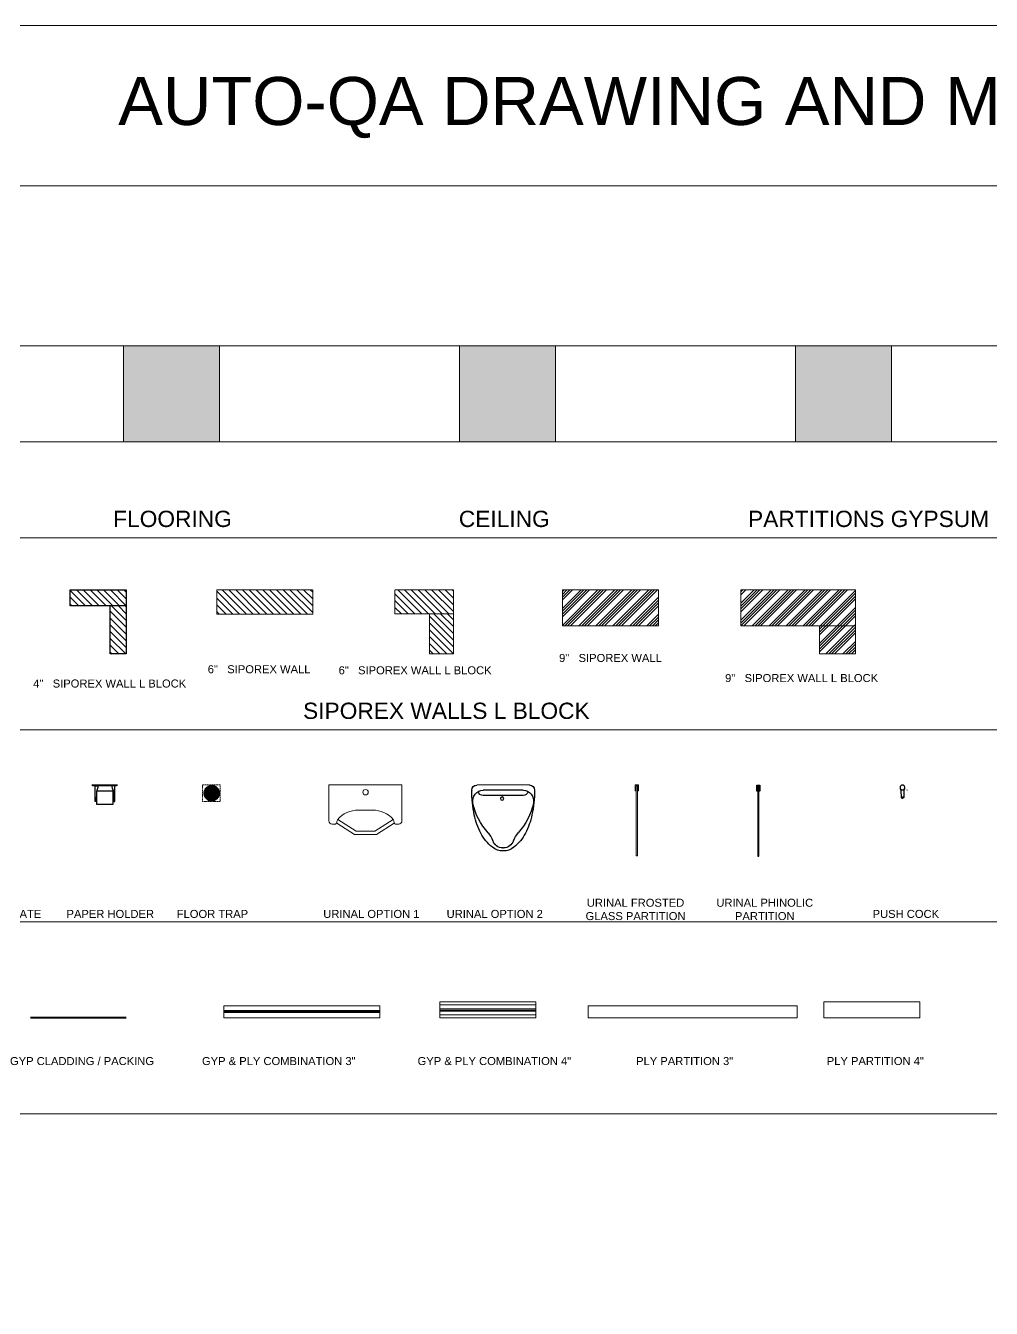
# Model space of a CAD drawing. Header units: millimetres. Extents: x -30 to 138967, y -30 to 77998.
# Drawn here: x 100783 to 106820, y 69982 to 77998 of the extents above; entities that cross this region are included whole.
import ezdxf

# ---------------------------------------------------------------- set-up
doc = ezdxf.new("R2010")
doc.units = ezdxf.units.MM
doc.header["$LTSCALE"] = 10
doc.header["$MEASUREMENT"] = 0
doc.linetypes.add('DASHED2', pattern=[0.375, 0.25, -0.125])
doc.linetypes.add('HIDDEN', pattern=[0.375, 0.25, -0.125])
doc.layers.get('0').update_dxf_attribs({"lineweight": 13})
for name, color, linetype in [('4 in. SIPOREX WALL', 252, 'Continuous'), ('CEILING', 9, 'Continuous'), ('ROUND MEETING TABLE', 34, 'Continuous'), ('TEXT', 7, 'Continuous'), ('WC-DET1', 8, 'Continuous'), ('WC-OUTL', 7, 'Continuous')]:
    doc.layers.add(name, color=color, linetype=linetype)
for name, color, linetype, lineweight in [('6 in. SIPOREX WALL', 2, 'DASHED2', 5), ('9 IN. SIPOREX WALL', 144, 'Continuous', 13), ('A-EQUIPMENT', 252, 'Continuous', 15), ('C-I FLOORING', 253, 'Continuous', 25)]:
    doc.layers.add(name, color=color, linetype=linetype, lineweight=lineweight)
for name, color, linetype, lineweight, true_color in [('75 MM GLASS PARTITION', 5, 'Continuous', 0, 0x0000ff), ('GYP & PLY COMBI.3 IN.', 7, 'Continuous', 13, 0x91906e), ('GYP & PLY COMBI.4 IN.', 7, 'Continuous', 13, 0x37372a), ('GYP CLADDING - PACKING', 7, 'Continuous', 13, 0xffe0e8), ('PLY PARTITION 3 INCH', 7, 'Continuous', 13, 0x764a32), ('PLY PARTITION 4 IN.', 7, 'Continuous', 13, 0x130f0c)]:
    doc.layers.add(name, color=color, linetype=linetype, lineweight=lineweight, true_color=true_color)
doc.layers.add('GYPSUM PARTITION', color=7, linetype='Continuous', true_color=0xebffeb)
doc.layers.add('SANITARY FIXTURE', color=7, linetype='Continuous', true_color=0x00b3b3)
doc.styles.add('2MM', font='arial.ttf')
doc.styles.get("Standard").update_dxf_attribs({"font": 'arial.ttf'})

# ---------------------------------------------------------------- blocks, each defined once
blk = doc.blocks.new('*U95')
at = {"layer": '9 IN. SIPOREX WALL'}
h = blk.add_hatch(dxfattribs=at)
h.set_pattern_fill('ANSI34', color=256, scale=100, angle=-90)
h.set_pattern_definition([(315, (-2417.5, 8e-09), (53.033, 53.033), []), (315, (-2417.5, -17.68), (53.033, 53.033), []), (315, (-2417.5, -35.355), (53.033, 53.033), []), (315, (-2417.5, -53.03), (53.033, 53.033), [])])
h.paths.add_polyline_path([(-805, 150), (-805, -75), (-205, -75), (-205, 150)])
blk.add_lwpolyline([(-805, -75), (-205, -75), (-205, 150), (-805, 150), (-805, -75)], dxfattribs=at)
blk = doc.blocks.new('*U90')
at = {"layer": '6 in. SIPOREX WALL', "linetype": 'ByBlock', "ltscale": 3}
h = blk.add_hatch(dxfattribs=at)
h.set_pattern_fill('ANSI31', color=2, scale=240, angle=-90)
h.set_pattern_definition([(315, (-222.284, 0), (21.2132034, 21.2132034), [])])
h.paths.add_polyline_path([(405397.5, -262361.4), (405397.5, -262513.4), (405997.5, -262513.4), (405997.5, -262361.4)])
at = {"layer": '6 in. SIPOREX WALL', "color": 2}
blk.add_lwpolyline([(405397.5, -262361.4), (405997.5, -262361.4), (405997.5, -262513.4), (405397.5, -262513.4)], close=True, dxfattribs=at)
blk = doc.blocks.new('*U142')
at = {"layer": '4 in. SIPOREX WALL', "lineweight": 5, "ltscale": 10}
h = blk.add_hatch(dxfattribs=at)
h.set_pattern_fill('ANSI31', color=256, scale=240, angle=-90)
h.set_pattern_definition([(315, (207.48, -25), (21.2132034, 21.2132034), [])])
h.paths.add_polyline_path([(126206.6, 74891.4), (126206.6, 74991.4), (125856.4, 74991.4), (125856.4, 74891.4)])
at = {"layer": '4 in. SIPOREX WALL'}
h = blk.add_hatch(dxfattribs=at)
h.set_pattern_fill('ANSI31', color=256, scale=240, angle=-90)
h.set_pattern_definition([(315, (-42.315, 175), (21.2132034, 21.2132034), [])])
h.paths.add_polyline_path([(126206.6, 74591.4), (126206.6, 74891.4), (126106.6, 74891.4), (126106.6, 74591.4)])
at = {"layer": '4 in. SIPOREX WALL', "lineweight": 5, "ltscale": 10}
blk.add_line((126206.6, 74991.4), (125856.4, 74991.4), dxfattribs=at)
at = {"layer": '4 in. SIPOREX WALL'}
for p, q in [((125856.4, 74991.4), (126206.6, 74991.4)), ((125856.4, 74891.4), (125856.4, 74991.4)), ((126206.6, 74991.4), (126206.6, 74891.4)), ((126206.6, 74891.4), (125856.4, 74891.4))]:
    blk.add_line(p, q, dxfattribs=at)
blk.add_lwpolyline([(126206.6, 74991.4), (126206.6, 74591.4), (126106.6, 74591.4), (126106.6, 74891.4)], dxfattribs=at)
blk = doc.blocks.new('*U101')
at = {"layer": '6 in. SIPOREX WALL', "lineweight": 5, "ltscale": 10}
h = blk.add_hatch(dxfattribs=at)
h.set_pattern_fill('ANSI31', color=256, scale=240, angle=-90)
h.set_pattern_definition([(315, (-15.444, 0), (21.2132034, 21.2132034), [])])
h.paths.add_polyline_path([(104966.8, 74198.2), (104966.8, 74048.2), (105332.4, 74048.2), (105332.4, 74198.2)])
h = blk.add_hatch(dxfattribs=at)
h.set_pattern_fill('ANSI31', color=256, scale=240, angle=-90)
h.set_pattern_definition([(315, (-20916.47, -618.183), (21.2132034, 21.2132034), [])])
h.paths.add_polyline_path([(105332.4, 73798.2), (105332.4, 74048.2), (105182.4, 74048.2), (105182.4, 73798.2)])
at = {"layer": '6 in. SIPOREX WALL'}
for p, q in [((104966.8, 74048.2), (104966.8, 74198.2)), ((105332.4, 74198.2), (104966.8, 74198.2)), ((105332.4, 74198.2), (105332.4, 74048.2)), ((105332.4, 74048.2), (104966.8, 74048.2))]:
    blk.add_line(p, q, dxfattribs=at)
blk.add_lwpolyline([(105332.4, 74198.2), (105332.4, 73798.2), (105182.4, 73798.2), (105182.4, 74048.2)], dxfattribs=at)
blk = doc.blocks.new('*U102')
at = {"layer": '9 IN. SIPOREX WALL', "ltscale": 5}
h = blk.add_hatch(dxfattribs=at)
h.set_pattern_fill('ANSI34', color=256, scale=100)
h.paths.add_polyline_path([(102378.7, 74073.2), (101662.3, 74073.2), (101662.3, 74298.2), (102378.7, 74298.2)])
h = blk.add_hatch(dxfattribs=at)
h.set_pattern_fill('ANSI34', color=256, scale=100)
h.paths.add_polyline_path([(102378.7, 73898.2), (102378.7, 74073.2), (102153.7, 74073.2), (102153.7, 73898.2)])
at = {"layer": '9 IN. SIPOREX WALL'}
for p, q in [((102378.7, 74298.2), (102378.7, 73898.2)), ((102153.7, 73898.2), (102153.7, 74073.2)), ((102378.7, 73898.2), (102153.7, 73898.2))]:
    blk.add_line(p, q, dxfattribs=at)
blk.add_lwpolyline([(102378.7, 74073.2), (101662.3, 74073.2), (101662.3, 74298.2), (102378.7, 74298.2), (102378.7, 74073.2)], dxfattribs=at)
blk = doc.blocks.new('*U295')
at = {"layer": 'GYP & PLY COMBI.3 IN.', "lineweight": 5, "ltscale": 10}
h = blk.add_hatch(dxfattribs=at)
h.set_pattern_fill('PLAST', color=256, scale=180, angle=180)
h.set_pattern_definition([(180, (102396.79, 71797.91), (-6e-15, -45), []), (180, (102396.79, 71792.285), (-6e-15, -45), []), (180, (102396.79, 71786.66), (-6e-15, -45), [])])
h.paths.add_polyline_path([(102996.8, 71797.9), (102996.8, 71872.9), (102022.2, 71872.9), (102022.2, 71797.9)])
blk.add_lwpolyline([(102022.2, 71797.9), (102996.8, 71797.9), (102996.8, 71872.9), (102022.2, 71872.9)], close=True, dxfattribs=at)
blk = doc.blocks.new('*U140')
at = {"layer": 'GYP & PLY COMBI.3 IN.', "lineweight": 5, "ltscale": 10}
h = blk.add_hatch(dxfattribs=at)
h.set_pattern_fill('PLAST', color=256, scale=250, angle=180)
h.set_pattern_definition([(180, (103360.176, 71854.03), (-8e-15, -62.5), []), (180, (103360.176, 71846.22), (-8e-15, -62.5), []), (180, (103360.176, 71838.41), (-8e-15, -62.5), [])])
h.paths.add_polyline_path([(103960.2, 71797.9), (103960.2, 71897.9), (103360.2, 71897.9), (103360.2, 71797.9)])
blk.add_lwpolyline([(103360.2, 71797.9), (103960.2, 71797.9), (103960.2, 71897.9), (103360.2, 71897.9)], close=True, dxfattribs=at)
at = {"layer": 'ROUND MEETING TABLE', "lineweight": 5, "ltscale": 10}
for points in [[(103360.2, 71879.9), (103960.2, 71879.9), (103960.2, 71897.9), (103360.2, 71897.9)], [(103360.2, 71797.9), (103960.2, 71797.9), (103960.2, 71815.9), (103360.2, 71815.9)]]:
    blk.add_lwpolyline(points, close=True, dxfattribs=at)
blk = doc.blocks.new('*U144')
at = {"layer": 'PLY PARTITION 3 INCH', "ltscale": 10}
blk.add_lwpolyline([(104299.6, 71797.9), (105606.9, 71797.9), (105606.9, 71872.9), (104299.6, 71872.9)], close=True, dxfattribs=at)
blk = doc.blocks.new('PLY PARTITION 4 IN.')
at = {"layer": 'PLY PARTITION 4 IN.', "lineweight": 5, "ltscale": 10}
blk.add_lwpolyline([(105772.2, 71798.2), (106372.2, 71798.2), (106372.2, 71898.2), (105772.2, 71898.2)], close=True, dxfattribs=at)
blk = doc.blocks.new('URINAL')
for p, q in [((-25.4, 152.4), (-26.7, 152.4)), ((0, 127), (0, -127)), ((-50.8, 96.7), (-50.8, -96.7)), ((-25.4, 96.7), (-25.4, -96.7)), ((-304.8, -2.1), (-304.8, 2.1)), ((-25.4, -152.4), (-26.7, -152.4))]:
    blk.add_line(p, q)
for points in [[(-25.1, 152.4, 0.000712), (-26.7, 152.4, 0.053057), (-145.1, 139.8, 0.066912), (-234, 107.8, 0.105031), (-301.7, 52.1, 0.169837), (-319.9, 0, 0.169837), (-301.7, -52.1, 0.105031), (-234, -107.8, 0.066912), (-145.1, -139.8, 0.053057), (-26.7, -152.4, 0.053057)], [(-26.7, -152.4, 0.000712), (-25.1, -152.4, 0.066912)]]:
    blk.add_lwpolyline(points, format="xyb")
blk.add_circle((-65.7, -5), 8.38)
for centre, radius, start, end in [((-26.7, -152.4), 304.8, 101.24667, 132.38132), ((-76.2, 96.7), 50.8, 0, 101.24667), ((-25.4, 127), 25.4, 0, 90), ((-304.8, 152.4), 107.8, 288.67749, 312.38132), ((-25.4, 96.7), 25.4, 104.47751, 180), ((-254, 2.1), 50.8, 108.67749, 180), ((-254, -2.1), 50.8, 180, 251.32251), ((-304.8, -152.4), 107.8, 47.61868, 71.32251), ((-26.7, 152.4), 304.8, 227.61868, 258.75333), ((-76.2, -96.7), 50.8, 258.75333, 0), ((-25.4, -96.7), 25.4, 180, 255.52249), ((-25.4, -127), 25.4, 270, 0)]:
    blk.add_arc(centre, radius, start, end)
blk = doc.blocks.new('PAPER HOLDER')
at = {"layer": 'SANITARY FIXTURE', "linetype": 'ByBlock'}
for p, q in [((101198.8, 73161.4), (101355.1, 73161.4)), ((101228.7, 73069.2), (101223.3, 73069.2)), ((101228.7, 73093.7), (101224.5, 73093.7)), ((101332, 73093.7), (101327.1, 73093.7)), ((101333.1, 73069.2), (101327.1, 73069.2))]:
    blk.add_line(p, q, dxfattribs=at)
at = {"layer": 'SANITARY FIXTURE'}
blk.add_lwpolyline([(101198.8, 73160.1), (101198.8, 73161.4), (101355.1, 73161.4), (101355.1, 73160.1, -0.414214), (101350.2, 73155.2), (101203.7, 73155.2, -0.414214)], format="xyb", close=True, dxfattribs=at)
at = {"layer": 'SANITARY FIXTURE', "linetype": 'ByBlock'}
for points in [[(101231.7, 73138.4, 0.096466), (101225.4, 73113), (101222.9, 73059.9, -0.414214), (101219.8, 73056.9), (101216.7, 73056.9), (101216.7, 73155.2), (101234, 73155.2), (101234, 73148.8, -0.109392)], [(101324.8, 73138.4, -0.096466), (101331.1, 73113), (101333.5, 73059.9, 0.414214), (101336.6, 73056.9), (101339.7, 73056.9), (101339.7, 73155.2), (101322.5, 73155.2), (101322.5, 73148.8, 0.109392)]]:
    blk.add_lwpolyline(points, format="xyb", close=True, dxfattribs=at)
blk.add_lwpolyline([(101228.7, 73037.8), (101228.7, 73123.9), (101327.1, 73123.9), (101327.1, 73037.8)], close=True, dxfattribs=at)
blk = doc.blocks.new('*U240')
at = {"layer": 'SANITARY FIXTURE', "linetype": 'HIDDEN', "lineweight": 5, "ltscale": 3}
h = blk.add_hatch(dxfattribs=at)
h.set_pattern_fill('ANSI37', color=256, scale=50)
h.set_pattern_definition([(45, (-103.483, 143.0325), (-4.41941738, 4.41941738), []), (135, (-103.483, 143.0325), (-4.41941738, -4.41941738), [])])
h.paths.add_polyline_path([(102122.4, 73201.6, 1), (102024.7, 73201.6, 1)])
at = {"layer": 'SANITARY FIXTURE', "linetype": 'HIDDEN', "lineweight": 5, "ltscale": 3, "elevation": 0}
blk.add_lwpolyline([(102015.4, 73254), (102015.4, 73149.6), (102127.5, 73149.6), (102127.5, 73254)], close=True, dxfattribs=at)
at = {"layer": 'SANITARY FIXTURE', "linetype": 'HIDDEN', "lineweight": 5, "ltscale": 3}
blk.add_circle((102073.5, 73201.6, 0), 48.9, dxfattribs=at)
blk = doc.blocks.new('URINAL OP- 1')
at = {"layer": 'SANITARY FIXTURE', "lineweight": 5}
for p, q in [((102907.3, 73253.5), (102679.2, 73253.5)), ((102679.2, 73027.9), (102679.2, 73253.5)), ((102907.3, 73253.5), (103135.4, 73253.5)), ((103135.4, 73027.9), (103135.4, 73253.5)), ((102734.4, 73037.2), (102849.3, 72964.9)), ((102864, 73096.2), (102907.3, 73096.2)), ((102950.5, 73096.2), (102907.3, 73096.2)), ((103080.2, 73037.2), (102965.3, 72964.9)), ((102716.6, 73007.9), (102699.3, 73007.9)), ((102727.7, 73013.4), (102838.9, 72943.5)), ((102907.3, 72964.9), (102849.3, 72964.9)), ((102907.3, 72964.9), (102965.3, 72964.9)), ((103086.9, 73013.4), (102975.7, 72943.5)), ((103098, 73007.9), (103115.3, 73007.9)), ((102907.3, 72942.7), (102838.9, 72942.7)), ((102907.3, 72942.7), (102975.7, 72942.7))]:
    blk.add_line(p, q, dxfattribs=at)
blk.add_circle((102907.9, 73207.7), 17, dxfattribs=at)
for centre, radius, start, end in [((102699.3, 73027.9), 20.1, 180, 270), ((102792.5, 73009.9), 65, 158.20448, 175.53503), ((102864.7, 72921.4), 175, 90.22098, 139.26228), ((102949.9, 72921.4), 175, 40.73772, 89.77902), ((103022.1, 73009.9), 65, 4.46497, 21.79552), ((103115.3, 73027.9), 20.1, 270, 0), ((102713.2, 73026.1), 18.4, 252.6976, 328.52014), ((103101.4, 73026.1), 18.4, 211.47986, 287.3024)]:
    blk.add_arc(centre, radius, start, end, dxfattribs=at)
blk = doc.blocks.new('*U246')
at = {"layer": 'SANITARY FIXTURE'}
for p, q in [((105020.8, 73175.9), (105024.4, 73175.9)), ((105022.2, 73170.7), (105024.4, 73170.7)), ((105028, 73175.9), (105024.4, 73175.9))]:
    blk.add_line(p, q, dxfattribs=at)
for points in [[(105037.8, 73230.3, 0.019454), (105038.3, 73231.4, 0.098491), (105039.4, 73237.2, 0.098491), (105038.3, 73242.9, 0.098491), (105035, 73247.8, 0.098491), (105030.1, 73251.1, 0.098491), (105024.4, 73252.2, 0.098491), (105018.6, 73251.1, 0.098491), (105013.7, 73247.8, 0.098491), (105010.4, 73242.9, 0.098491), (105009.3, 73237.2, 0.098491)], [(105009.3, 73237.2, 0.098491), (105010.4, 73231.4, 0.019454), (105010.9, 73230.3, 0.098491)], [(105010.9, 73230.3, -0.071481), (105014.9, 73218.5), (105016.5, 73174.8, 0.408021), (105020.8, 73170.7), (105024.4, 73170.7)], [(105010.9, 73230.3, 0.078886), (105013.7, 73226.5, 0.098491), (105018.6, 73223.2, 0.098491), (105024.4, 73222.1, 0.098491), (105030.1, 73223.2, 0.098491), (105035, 73226.5, 0.078886), (105037.8, 73230.3, 0.098491)], [(105037.8, 73230.3, 0.071481), (105033.8, 73218.5), (105032.2, 73174.8, -0.408021), (105028, 73170.7), (105024.4, 73170.7)]]:
    blk.add_lwpolyline(points, format="xyb", dxfattribs=at)
for centre, start, end in [((105020.9, 73180.5), 183.07664, 267.87185), ((105027.8, 73180.5), 272.12815, 356.92336)]:
    blk.add_arc(centre, 4.59, start, end, dxfattribs=at)
blk = doc.blocks.new('CT160F')
for p, q in [((0, 0.1), (0, 0.1)), ((0, 0), (0, 0)), ((0, 0), (0, 0))]:
    blk.add_line(p, q)
at = {"layer": 'WC-DET1', "color": 7}
blk.add_line((0, 0), (0, 0), dxfattribs=at)
blk.add_line((0, 0), (0, 0), dxfattribs=at)
blk.add_line((0, 0), (0, 0), dxfattribs=at)
blk.add_line((0, 0), (0, 0), dxfattribs=at)
at = {"layer": 'WC-DET1'}
for points in [[(0, 0.1), (0, 0.1)], [(0, 0.1), (0, 0.1)], [(0, 0.1), (0, 0.1), (0, 0)], [(0, 0.1), (0, 0.1)], [(0, 0), (0, 0.1), (0, 0.1)], [(0, 0), (0, 0.1), (0, 0.1)], [(0, 0.1), (0, 0.1)], [(0, 0.1), (0, 0.1), (0, 0)], [(0, 0.1), (0, 0.1), (0, 0.1)], [(0, 0.1), (0, 0.1), (0, 0.1)]]:
    blk.add_lwpolyline(points, dxfattribs=at)
at = {"layer": 'WC-DET1', "color": 7}
for points in [[(0, 0), (0, 0.1, -0.408021), (0, 0.1), (0, 0.1)], [(0, 0), (0, 0.1, 0.408021), (0, 0.1), (0, 0.1)], [(0, 0, 0.071481), (0, 0), (0, 0, -0.408021)], [(0, 0, -0.071481), (0, 0), (0, 0, 0.408021)]]:
    blk.add_lwpolyline(points, format="xyb", dxfattribs=at)
blk.add_lwpolyline([(0, 0, 0.225947), (0, 0, 0.089621), (0, 0, 0.046534), (0, 0, 0.034615), (0, 0, 0.034615), (0, 0, 0.046534), (0, 0, 0.089621), (0, 0, 0.225947), (0, 0, 0.225947), (0, 0, 0.089621), (0, 0, 0.046534), (0, 0, 0.034615), (0, 0, 0.034615), (0, 0, 0.046534), (0, 0, 0.089621), (0, 0, 0.225947)], format="xyb", close=True, dxfattribs=at)
for radius, start, end in [(0.00708, 92.65609, 176.60762), (0.00722, 93.29638, 176.39199), (0.00722, 3.60801, 86.70362), (0.00708, 3.39238, 87.34391)]:
    blk.add_arc((0, 0), radius, start, end, dxfattribs=at)
at = {"layer": 'WC-OUTL'}
blk.add_line((0, 0), (0, 0), dxfattribs=at)
blk.add_line((0, 0), (0, 0), dxfattribs=at)
blk.add_line((0, 0), (0, 0), dxfattribs=at)
blk.add_line((0, 0), (0, 0), dxfattribs=at)
blk.add_line((0, 0), (0, 0), dxfattribs=at)
for points in [[(0, 0.1), (0, 0.1), (0, 0)], [(0, 0.1), (0, 0.1), (0, 0)], [(0, 0), (0, 0)], [(0, 0), (0, 0)]]:
    blk.add_lwpolyline(points, dxfattribs=at)
for points in [[(0, 0.1, 0.030608), (0, 0.1, 14.882668)], [(0, 0.1, -0.030608), (0, 0.1, -14.882668)], [(0, 0), (0, 0, -0.408021)], [(0, 0), (0, 0, 0.408021)]]:
    blk.add_lwpolyline(points, format="xyb", dxfattribs=at)
blk = doc.blocks.new('CT160S')
at = {"layer": 'WC-DET1', "color": 7}
for p, q in [((0, 0), (0, 0)), ((0.1, 0), (0.1, 0))]:
    blk.add_line(p, q, dxfattribs=at)
at = {"layer": 'WC-DET1'}
blk.add_line((0.1, 0), (0.1, 0), dxfattribs=at)
blk.add_line((0.1, 0), (0.1, 0), dxfattribs=at)
blk.add_line((0.1, 0), (0.1, 0), dxfattribs=at)
for points in [[(0, 0.1), (0, 0.1), (0, 0)], [(0, 0.1), (0, 0.1), (0, 0)], [(0, 0.1), (0, 0.1)], [(0, 0), (0, 0.1), (0, 0.1)], [(0, 0), (0, 0.1), (0, 0.1)], [(0, 0.1), (0, 0.1)], [(0, 0.1), (0, 0.1), (0, 0)], [(0, 0.1), (0, 0.1), (0, 0)], [(0, 0.1), (0, 0.1)], [(0, 0.1), (0, 0.1)], [(0, 0), (0, 0)], [(0, 0), (0, 0)]]:
    blk.add_lwpolyline(points, dxfattribs=at)
blk.add_lwpolyline([(0, 0, -0.096917), (0.1, 0, -0.211996), (0.1, 0, 0.000815), (0.1, 0, 15.245682)], format="xyb", dxfattribs=at)
at = {"layer": 'WC-DET1', "color": 7}
blk.add_lwpolyline([(0, 0), (0, 0)], dxfattribs=at)
blk.add_lwpolyline([(0, 0), (0, 0)], dxfattribs=at)
at = {"layer": 'WC-OUTL'}
for p, q in [((0, 0), (0.1, 0.1)), ((0, 0), (0, 0)), ((0, 0), (0, 0)), ((0, 0), (0, 0)), ((0, 0), (0, 0)), ((0.1, 0.1), (0.1, 0.1)), ((0.1, 0.1), (0.1, 0.1)), ((0.1, 0.1), (0.1, 0)), ((0.1, 0), (0.1, 0)), ((0.1, 0), (0.1, 0)), ((0.1, 0), (0.1, 0)), ((0.1, 0), (0.1, 0)), ((0.1, 0), (0.1, 0))]:
    blk.add_line(p, q, dxfattribs=at)
for points in [[(0, 0.1, 0.030608), (0, 0.1, 14.882668)], [(0, 0.1, -0.030608), (0, 0.1, -14.882668)]]:
    blk.add_lwpolyline(points, format="xyb", dxfattribs=at)
for points in [[(0, 0.1), (0, 0.1), (0, 0)], [(0, 0.1), (0, 0.1), (0, 0)], [(0, 0), (0, 0)], [(0, 0), (0, 0)], [(0, 0), (0, 0), (0, 0)], [(0, 0), (0, 0), (0, 0)], [(0, 0), (0, 0)], [(0, 0), (0, 0)], [(0.1, 0), (0.1, 0), (0.1, 0), (0.1, 0)]]:
    blk.add_lwpolyline(points, dxfattribs=at)
for centre, radius, start, end in [((0.2, -0.2), 0.272, 115.64022, 124.34041), ((0, 0), 0.0224, 115.35219, 169.69081), ((0.1, 0.1), 0.00484, 31.14227, 99.72014), ((0.1, 0), 0.00262, 26.58297, 115.64022)]:
    blk.add_arc(centre, radius, start, end, dxfattribs=at)
blk = doc.blocks.new('URINAL PHINOLIC PARTITION')
at = {"layer": 'TEXT'}
for points in [[(105359.5, 73215.2), (105353.6, 73215.2), (105353.6, 73252.7), (105373.3, 73252.7), (105373.3, 73215.2), (105367.4, 73215.2), (105367.4, 73246.7), (105359.5, 73246.7)], [(105359.5, 73246.7), (105359.5, 72808.8), (105367.4, 72808.8), (105367.4, 73246.7)]]:
    blk.add_lwpolyline(points, close=True, dxfattribs=at)

msp = doc.modelspace()

# ---------------------------------------------------------------- hatches: boundary and pattern name
at = {"layer": 'C-I FLOORING', "lineweight": 5, "ltscale": 10}
h = msp.add_hatch(dxfattribs=at)
h.set_pattern_fill('PLAST', color=256)
h.set_pattern_definition([(0, (-275, 0), (0, 0.25), []), (0, (-275, 0.03125), (0, 0.25), []), (0, (-275, 0.0625), (0, 0.25), [])])
h.paths.add_polyline_path([(101394.4, 75398.2), (101994.4, 75398.2), (101994.4, 75998.2), (101394.4, 75998.2)])
at = {"layer": 'CEILING', "lineweight": 5, "ltscale": 10}
h = msp.add_hatch(dxfattribs=at)
h.set_pattern_fill('PLAST', color=256)
h.set_pattern_definition([(0, (1825.14626, 0), (0, 0.25), []), (0, (1825.14626, 0.03125), (0, 0.25), []), (0, (1825.14626, 0.0625), (0, 0.25), [])])
h.paths.add_polyline_path([(103494.6, 75398.2), (104094.6, 75398.2), (104094.6, 75998.2), (103494.6, 75998.2)])
at = {"layer": 'GYPSUM PARTITION', "lineweight": 5, "ltscale": 10}
h = msp.add_hatch(dxfattribs=at)
h.set_pattern_fill('PLAST', color=256)
h.set_pattern_definition([(0, (3925.2621, 0), (0, 0.25), []), (0, (3925.2621, 0.03125), (0, 0.25), []), (0, (3925.2621, 0.0625), (0, 0.25), [])])
h.paths.add_polyline_path([(105594.7, 75398.2), (106194.7, 75398.2), (106194.7, 75998.2), (105594.7, 75998.2)])

# ---------------------------------------------------------------- linework, layer by layer
at = {"lineweight": 5, "ltscale": 10}
msp.add_line((96291, 75398.2), (123491, 75398.2), dxfattribs=at)
for points in [[(93491, 76998.2), (123491, 76998.2), (123491, 77998.2), (93491, 77998.2)], [(93491, 44798.2), (123491, 44798.2), (123491, 76998.2), (93491, 76998.2)], [(93491, 75998.2), (123491, 75998.2), (123491, 76998.2), (93491, 76998.2)], [(93491, 74798.2), (123491, 74798.2), (123491, 75998.2), (93491, 75998.2)], [(101394.4, 75398.2), (101994.4, 75398.2), (101994.4, 75998.2), (101394.4, 75998.2)], [(103494.6, 75398.2), (104094.6, 75398.2), (104094.6, 75998.2), (103494.6, 75998.2)], [(93491, 73598.2), (123491, 73598.2), (123491, 74798.2), (93491, 74798.2)], [(93491, 72398.2), (123491, 72398.2), (123491, 73598.2), (93491, 73598.2)], [(93491, 71198.2), (123491, 71198.2), (123491, 72398.2), (93491, 72398.2)], [(93491, 68798.2), (123491, 68798.2), (123491, 71198.2), (93491, 71198.2)]]:
    msp.add_lwpolyline(points, close=True, dxfattribs=at)
at = {"layer": 'A-EQUIPMENT'}
msp.add_lwpolyline([(104600, 73215.8), (104594.1, 73215.8), (104594.1, 73253.3), (104613.8, 73253.3), (104613.8, 73215.8), (104607.9, 73215.8), (104607.9, 73247.4), (104600, 73247.4)], close=True, dxfattribs=at)
at = {"layer": 'A-EQUIPMENT', "color": 4}
msp.add_lwpolyline([(104600, 73247.4), (104600, 72809.5), (104607.9, 72809.5), (104607.9, 73247.4)], close=True, dxfattribs=at)
at = {"layer": 'GYP CLADDING - PACKING', "lineweight": 5, "ltscale": 10, "const_width": 12}
msp.add_lwpolyline([(100812.1, 71798.2), (101412.1, 71798.2)], dxfattribs=at)
at = {"layer": 'GYPSUM PARTITION', "lineweight": 5, "ltscale": 10}
msp.add_lwpolyline([(105594.7, 75398.2), (106194.7, 75398.2), (106194.7, 75998.2), (105594.7, 75998.2)], close=True, dxfattribs=at)

# ---------------------------------------------------------------- block references
at = {"lineweight": 5}
for name, p in [('*U101', (-1875.3, 274.3)), ('*U102', (3591.6, 174.3)), ('PAPER HOLDER', (0.1, 93.1)), ('*U240', (-127.3, 0)), ('URINAL OP- 1', (0, 0)), ('URINAL PHINOLIC PARTITION', (0, 0)), ('*U246', (1239.6, 0)), ('*U144', (0, 0)), ('PLY PARTITION 4 IN.', (0, 0))]:
    msp.add_blockref(name, p, dxfattribs=at)
msp.add_blockref('CT160F', (106294.1, 73221.5))
at = {"layer": '4 in. SIPOREX WALL', "lineweight": 5}
msp.add_blockref('*U142', (-24794.3, -518.9), dxfattribs=at)
at = {"layer": '75 MM GLASS PARTITION', "lineweight": 5, "ltscale": 10}
msp.add_blockref('*U90', (-303420, 336833.9), dxfattribs=at)
at = {"layer": '9 IN. SIPOREX WALL', "xscale": -1, "rotation": 7.309033378533058e-09}
msp.add_blockref('*U95', (103933.4, 74322.5), dxfattribs=at)
at = {"layer": 'GYP & PLY COMBI.3 IN.', "lineweight": 5}
msp.add_blockref('*U295', (0, 0), dxfattribs=at)
at = {"layer": 'GYP & PLY COMBI.4 IN.', "lineweight": 5}
msp.add_blockref('*U140', (12, 0), dxfattribs=at)
at = {"layer": 'SANITARY FIXTURE', "extrusion": (0, 0, -1), "xscale": 1.289200317246267, "yscale": 1.289200317246267, "zscale": -1.289200317246267, "rotation": 89.99211867839225}
msp.add_blockref('URINAL', (-103767.9, 73252.8), dxfattribs=at)
at = {"layer": 'WC-OUTL', "xscale": -1}
msp.add_blockref('CT160S', (106294.7, 73221.5), dxfattribs=at)

# ---------------------------------------------------------------- texts
at = {"lineweight": 5, "char_height": 50, "attachment_point": 1}
for s, insert, width in [('GYP CLADDING / PACKING', (100685.4, 71552.6), 1553.441), ('GYP & PLY COMBINATION 3"', (101885.4, 71552.6), 970.494), ('GYP & PLY COMBINATION 4"', (103233.4, 71552.6), 970.494), ('PLY PARTITION 3"', (104599.3, 71552.6), 970.494), ('PLY PARTITION 4"', (105791.2, 71552.9), 970.494)]:
    msp.add_mtext(s, dxfattribs=dict(at, insert=insert, width=width))
at = {"layer": 'TEXT', "lineweight": 5, "attachment_point": 1}
for s, insert, char_height, width in [('AUTO-QA DRAWING AND MEASUREMENTS STANDARDIZATION BLOCK', (101361.9, 77677.4), 300, 17494.31), (' FLOORING', (101290.9, 74966.8), 101.67, 871.647), ('CEILING', (103491.1, 74966.8), 101.67, 991.333), ('PARTITIONS GYPSUM', (105299, 74966.8), 101.667, 1999.005), ('SIPOREX WALLS {\\C1;L} BLOCK', (102517.4, 73767.4), 101.667, 4523.195)]:
    msp.add_mtext(s, dxfattribs=dict(at, insert=insert, char_height=char_height, width=width))
at = {"layer": 'TEXT', "char_height": 50, "attachment_point": 5, "style": '2MM'}
for s, insert, width in [('{\\C256;\\c0;9"   SIPOREX WALL }', (104438.9, 74046.4, 0.1), 1095.77), ('{\\C256;\\c0;6"   SIPOREX WALL }', (102242.6, 73975.9, 0.2), 985.11), ('{\\C256;\\c0;6"   SIPOREX WALL }L{\\C256;\\c0; BLOCK }', (103217.7, 73969.3, 0.2), 1343.392), ('{\\C256;\\c0;4"   SIPOREX WALL }L {\\C256;\\c0;BLOCK}', (101308.6, 73886.6), 963.162), ('{\\C256;\\c0;9"   SIPOREX WALL \\C1;L\\C256;\\c0; BLOCK }', (105633.8, 73920.8), 1039.396), ('{\\C256;\\c0;FLUSH PLATE}', (100646.1, 72446.8), 1225.569), ('{\\C256;\\c0;PAPER HOLDER}', (101312.3, 72446.8), 1225.569), ('{\\C256;\\c0;FLOOR TRAP}', (101950.9, 72446.8), 1225.569), ('{\\C256;\\c0;URINAL OPTION 1}', (102944.5, 72446.8), 1225.569), ('{\\C256;\\c0;URINAL OPTION 2}', (103715.6, 72446.8), 1225.569), ('{\\C256;\\c0;URINAL FROSTED GLASS PARTITION}', (104595.7, 72475), 797.671), ('{\\C256;\\c0;URINAL PHINOLIC \\PPARTITION}', (105403.5, 72475), 612.785), ('{\\C256;\\c0;PUSH COCK}', (106285.3, 72446.8), 1225.569)]:
    msp.add_mtext(s, dxfattribs=dict(at, insert=insert, width=width))

doc.saveas('drawing.dxf')
